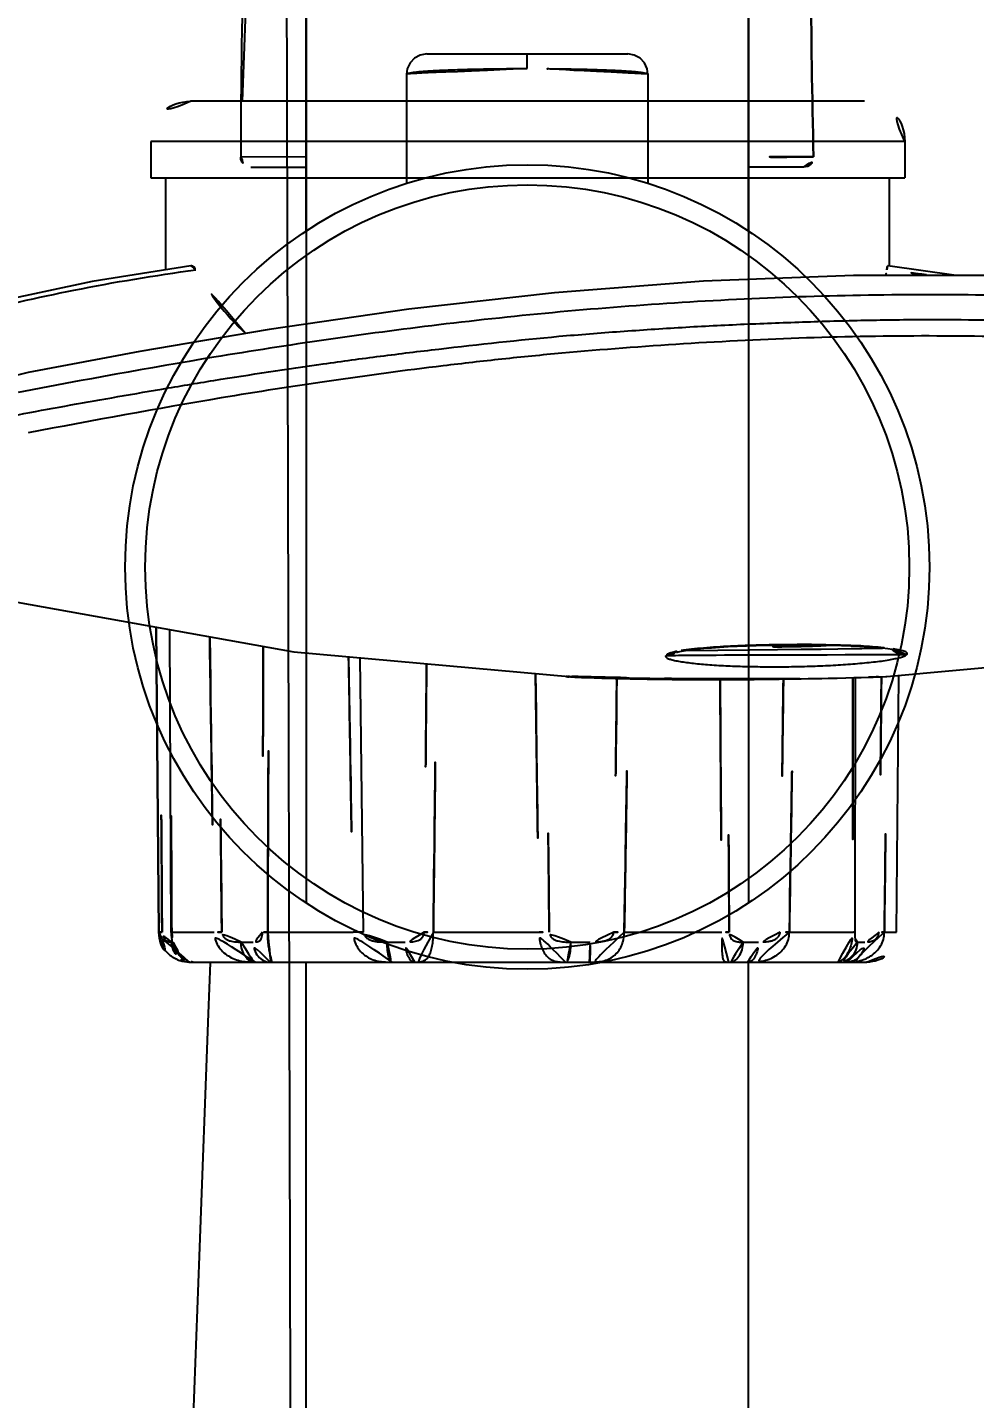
# Model space of a CAD drawing. Extents: x 16296684858 to 16296688009, y -37409618718 to -37409616409.
# Drawn here: x 16296686677.8 to 16296686724.9, y -37409617798.8 to -37409617730.6 of the extents above; entities that cross this region are included whole.
import ezdxf

# ---------------------------------------------------------------- set-up
doc = ezdxf.new("R2010")
doc.units = 0
doc.header["$LTSCALE"] = 10
doc.header["$MEASUREMENT"] = 0
doc.header["$PDMODE"] = 3
doc.header["$PDSIZE"] = -10
doc.layers.get('0').update_dxf_attribs({"linetype": 'CONTINUOUS'})
doc.layers.get('DEFPOINTS').update_dxf_attribs({"linetype": 'CONTINUOUS'})
doc.styles.add('Daelim Dimension', font='')
doc.styles.get('Daelim Dimension').set_extended_font_data('나눔고딕')
doc.dimstyles.new('DEFAULT', dxfattribs={"dimscale": 2, "dimtxt": 2, "dimasz": 2, "dimexe": 0, "dimexo": 2, "dimgap": 1, "dimtad": 1, "dimdec": 1, "dimzin": 9, "dimdsep": 46, "dimtxsty": 'Daelim Dimension', "dimcen": 0.5, "dimclrd": 252, "dimclre": 252, "dimclrt": 3, "dimadec": 1, "dimazin": 0, "dimtfac": 1, "dimtdec": 1, "dimtix": 1, "dimtmove": 0, "dimatfit": 3, "dimfxl": 1, "dimtolj": 1, "dimtzin": 1, "dimlwd": 9, "dimlwe": 9, "dimarcsym": 0})

# ---------------------------------------------------------------- blocks, each defined once
blk = doc.blocks.new('*D16')
at = {"color": 5, "lineweight": 9, "ltscale": 0.5, "transparency": 16777216}
for p, q in [((16296686685.13718, -37409617494.464821), (16296686466.86311, -37409617494.464821)), ((16296686468.86311, -37409617502.464821), (16296686468.86311, -37409618194.145073)), ((16296686660.62834, -37409618202.145073), (16296686466.86311, -37409618202.145073))]:
    blk.add_line(p, q, dxfattribs=at)
at = {"color": 5, "ltscale": 0.5, "transparency": 16777216}
for points in [[(16296686467.529779, -37409617502.464821), (16296686470.19644, -37409617502.464821), (16296686468.86311, -37409617494.464821)], [(16296686467.529779, -37409618194.145073), (16296686470.19644, -37409618194.145073), (16296686468.86311, -37409618202.145073)]]:
    blk.add_solid(points, dxfattribs=at)
at = {"layer": 'DEFPOINTS', "color": 0, "ltscale": 0.5, "transparency": 16777216}
for p in [(16296686689.13718, -37409617494.464821), (16296686468.86311, -37409618202.145073), (16296686664.62834, -37409618202.145073)]:
    blk.add_point(p, dxfattribs=at)
at = {"color": 7, "ltscale": 0.5, "transparency": 16777216, "insert": (16296686455.97611, -37409617848.304947), "char_height": 20, "attachment_point": 5, "rotation": 90, "style": 'Daelim Dimension'}
blk.add_mtext('\\A1;908', dxfattribs=at)
blk = doc.blocks.new('*D18')
at = {"color": 5, "lineweight": 9, "ltscale": 0.5, "transparency": 16777216}
for p, q in [((16296686647.237181, -37409618005.826988), (16296686647.237181, -37409617114.689346)), ((16296687202.637119, -37409617350.312553), (16296687202.637119, -37409617114.689346)), ((16296686655.237181, -37409617116.689346), (16296687194.637119, -37409617116.689346))]:
    blk.add_line(p, q, dxfattribs=at)
at = {"color": 5, "ltscale": 0.5, "transparency": 16777216}
for points in [[(16296686655.237181, -37409617115.356018), (16296686655.237181, -37409617118.02269), (16296686647.237181, -37409617116.689346)], [(16296687194.637119, -37409617115.356018), (16296687194.637119, -37409617118.02269), (16296687202.637119, -37409617116.689346)]]:
    blk.add_solid(points, dxfattribs=at)
at = {"layer": 'DEFPOINTS', "color": 0, "ltscale": 0.5, "transparency": 16777216}
for p in [(16296687202.637119, -37409617116.689346), (16296687202.637119, -37409617354.312553), (16296686647.237181, -37409618009.826988)]:
    blk.add_point(p, dxfattribs=at)
at = {"color": 7, "ltscale": 0.5, "transparency": 16777216, "insert": (16296686924.937149, -37409617103.916817), "char_height": 20, "attachment_point": 5, "style": 'Daelim Dimension'}
blk.add_mtext('\\A1;555', dxfattribs=at)

msp = doc.modelspace()

# ---------------------------------------------------------------- linework, layer by layer
at = {"color": 7, "linetype": 'Continuous', "lineweight": 30}
for p, q in [((16296686691.637171, -37409617740.753342), (16296686691.637171, -37409617542.101181)), ((16296686713.637171, -37409617740.740608), (16296686713.637171, -37409617542.101181))]:
    msp.add_line(p, q, dxfattribs=at)
at = {"color": 7, "linetype": 'Continuous'}
for p, q in [((16296686697.63772, -37409617731.916496), (16296686707.636629, -37409617731.916496)), ((16296686702.637171, -37409617732.641701), (16296686702.637171, -37409617731.916496)), ((16296686696.637171, -37409617732.916389), (16296686696.637171, -37409617738.340683)), ((16296686708.637171, -37409617732.916603), (16296686708.637171, -37409617738.342659)), ((16296686719.409389, -37409617734.267967), (16296686685.90962, -37409617734.267967)), ((16296686691.637171, -37409617734.267967), (16296686691.637171, -37409617774.103104)), ((16296686713.637171, -37409617734.267967), (16296686713.637171, -37409617774.090347)), ((16296686683.909401, -37409617736.267967), (16296686683.909401, -37409617738.067978)), ((16296686721.409401, -37409617736.267967), (16296686683.909401, -37409617736.267967)), ((16296686721.409401, -37409617736.267967), (16296686721.409401, -37409617738.067978)), ((16296686691.58474, -37409617737.031082), (16296686688.386221, -37409617737.04493)), ((16296686688.886221, -37409617737.544647), (16296686691.637171, -37409617737.544647)), ((16296686716.374849, -37409617737.544647), (16296686713.637171, -37409617737.544647)), ((16296686683.90942, -37409617738.067978), (16296686721.409389, -37409617738.067978)), ((16296686684.637171, -37409617738.067978), (16296686684.637171, -37409617742.651443)), ((16296686720.637171, -37409617738.067978), (16296686720.637171, -37409617742.447578)), ((16296686723.958929, -37409617742.92453), (16296686720.573629, -37409617742.447578)), ((16296686684.312241, -37409617775.581047), (16296686684.17981, -37409617760.405991)), ((16296686684.18309, -37409617760.406563), (16296686684.320641, -37409617775.581078)), ((16296686684.845751, -37409617760.525063), (16296686684.917191, -37409617775.576927)), ((16296686691.030769, -37409617761.631104), (16296686704.884001, -37409617762.887863)), ((16296686694.4944, -37409617775.572342), (16296686694.318041, -37409617761.929337)), ((16296686704.599911, -37409617762.864418), (16296686704.6423, -37409617762.864197)), ((16296686704.599911, -37409617762.864311), (16296686704.66456, -37409617762.865479)), ((16296686704.723021, -37409617762.865623), (16296686704.81855, -37409617762.866676)), ((16296686704.7936, -37409617762.883408), (16296686705.00227, -37409617762.893257)), ((16296686704.81855, -37409617762.866676), (16296686704.952971, -37409617762.86895)), ((16296686704.952971, -37409617762.86895), (16296686705.221291, -37409617762.874481)), ((16296686705.00227, -37409617762.893257), (16296686705.103701, -37409617762.897652)), ((16296686705.103701, -37409617762.897652), (16296686705.34083, -37409617762.907227)), ((16296686705.221291, -37409617762.874481), (16296686705.561859, -37409617762.882294)), ((16296686705.34083, -37409617762.907227), (16296686705.627199, -37409617762.917831)), ((16296686705.627199, -37409617762.917831), (16296686705.96348, -37409617762.929253)), ((16296686706.94343, -37409617762.914993), (16296686707.69735, -37409617762.931503)), ((16296686707.69735, -37409617762.931503), (16296686708.30427, -37409617762.943672)), ((16296686708.30427, -37409617762.943672), (16296686708.723749, -37409617762.951424)), ((16296686708.723749, -37409617762.951424), (16296686709.15246, -37409617762.958717)), ((16296686709.15246, -37409617762.958717), (16296686709.58824, -37409617762.965492)), ((16296686709.58824, -37409617762.965492), (16296686710.028879, -37409617762.971657)), ((16296686710.028879, -37409617762.971657), (16296686710.472231, -37409617762.977127)), ((16296686710.472231, -37409617762.977127), (16296686710.916401, -37409617762.98185)), ((16296686710.916401, -37409617762.98185), (16296686711.359501, -37409617762.985809)), ((16296686711.359501, -37409617762.985809), (16296686711.800039, -37409617762.98896)), ((16296686711.800039, -37409617762.98896), (16296686712.237101, -37409617762.991318)), ((16296686712.237101, -37409617762.991318), (16296686712.669889, -37409617762.992867)), ((16296686712.669889, -37409617762.992867), (16296686713.09763, -37409617762.993622)), ((16296686713.09763, -37409617762.993622), (16296686713.519581, -37409617762.993599)), ((16296686713.519581, -37409617762.993599), (16296686713.93503, -37409617762.992821)), ((16296686713.93503, -37409617762.992821), (16296686714.343229, -37409617762.991348)), ((16296686714.343229, -37409617762.991348), (16296686714.7435, -37409617762.989151)), ((16296686714.7435, -37409617762.989151), (16296686715.135151, -37409617762.986313)), ((16296686715.135151, -37409617762.986313), (16296686715.51758, -37409617762.98288)), ((16296686715.51758, -37409617762.98288), (16296686715.89036, -37409617762.978867)), ((16296686715.89036, -37409617762.978867), (16296686716.253111, -37409617762.97435)), ((16296686716.253111, -37409617762.97435), (16296686716.605539, -37409617762.969353)), ((16296686716.605539, -37409617762.969353), (16296686716.94742, -37409617762.963943)), ((16296686716.94742, -37409617762.963943), (16296686717.27845, -37409617762.958153)), ((16296686717.27845, -37409617762.958153), (16296686717.598129, -37409617762.952011)), ((16296686717.598129, -37409617762.952011), (16296686718.05534, -37409617762.942368)), ((16296686718.05534, -37409617762.942368), (16296686718.484529, -37409617762.932266)), ((16296686718.484529, -37409617762.932266), (16296686718.883289, -37409617762.92202)), ((16296686718.883289, -37409617762.92202), (16296686719.248711, -37409617762.911781)), ((16296686718.942539, -37409617775.573059), (16296686718.95681, -37409617762.919998)), ((16296686719.248711, -37409617762.911781), (16296686719.677139, -37409617762.898682)), ((16296686719.677139, -37409617762.898682), (16296686720.02837, -37409617762.886909)), ((16296686720.02837, -37409617762.886909), (16296686720.293961, -37409617762.877098)), ((16296686720.293961, -37409617762.877098), (16296686720.46911, -37409617762.869904)), ((16296686720.46911, -37409617762.869904), (16296686720.525801, -37409617762.867188)), ((16296686721.006571, -37409617775.581047), (16296686721.118, -37409617762.812263)), ((16296686684.312241, -37409617775.581047), (16296686684.320959, -37409617775.581047)), ((16296686684.9172, -37409617775.576897), (16296686684.917681, -37409617775.612213)), ((16296686684.952101, -37409617775.581047), (16296686687.06068, -37409617775.581047)), ((16296686689.725969, -37409617775.581047), (16296686693.980061, -37409617775.581047)), ((16296686694.49439, -37409617775.572342), (16296686693.97991, -37409617775.581078)), ((16296686697.965349, -37409617775.581047), (16296686703.22506, -37409617775.581047)), ((16296686707.46249, -37409617775.581047), (16296686712.31851, -37409617775.581047)), ((16296686715.672649, -37409617775.581047), (16296686718.823799, -37409617775.581047)), ((16296686718.942249, -37409617775.657356), (16296686718.942789, -37409617775.573059)), ((16296686720.395929, -37409617775.581047), (16296686721.006571, -37409617775.581047)), ((16296686684.95377, -37409617776.067978), (16296686684.983311, -37409617776.067978)), ((16296686688.400749, -37409617776.067978), (16296686689.000549, -37409617776.067978)), ((16296686695.66832, -37409617776.067978), (16296686696.56518, -37409617776.067978)), ((16296686704.80916, -37409617776.067978), (16296686705.76276, -37409617776.067978)), ((16296686713.37396, -37409617776.067978), (16296686714.12879, -37409617776.067978)), ((16296686718.93853, -37409617775.868462), (16296686718.93853, -37409617775.867577)), ((16296686719.06782, -37409617776.067978), (16296686719.42161, -37409617776.067978)), ((16296686685.81218, -37409617777.067978), (16296686719.50662, -37409617777.067978)), ((16296686691.637171, -37409618074.221809), (16296686691.637171, -37409617777.067978)), ((16296686713.637171, -37409618074.221809), (16296686713.637171, -37409617777.067978))]:
    msp.add_line(p, q, dxfattribs=at)
for points in [[(16296686691.637171, -37409617845.240219), (16296686691.52515, -37409617848.483948), (16296686691.030331, -37409617862.640129), (16296686690.53858, -37409617676.560089), (16296686690.05122, -37409617690.227188), (16296686689.568821, -37409617703.641998), (16296686689.09153, -37409617716.813232), (16296686688.619209, -37409617729.755234), (16296686688.453421, -37409617734.267967)], [(16296686697.63678, -37409617731.916496), (16296686697.31502, -37409617731.969818), (16296686697.02746, -37409617732.123878), (16296686696.80472, -37409617732.362427), (16296686696.670641, -37409617732.660042), (16296686696.63719, -37409617732.916496)], [(16296686708.63715, -37409617732.916496), (16296686708.603701, -37409617732.660042), (16296686708.469629, -37409617732.362427), (16296686708.246889, -37409617732.123878), (16296686707.95933, -37409617731.969818), (16296686707.637569, -37409617731.916496)], [(16296686685.904751, -37409617742.448776), (16296686680.992491, -37409617743.2341), (16296686676.401819, -37409617744.20816), (16296686672.447149, -37409617745.261627), (16296686669.11121, -37409617746.329987), (16296686666.36706, -37409617747.358429), (16296686664.18129, -37409617748.30838), (16296686662.509951, -37409617749.164459), (16296686661.294849, -37409617749.942841), (16296686660.465019, -37409617750.71566), (16296686660.01251, -37409617751.677628), (16296686659.99221, -37409617751.940086)], [(16296686760.990561, -37409617747.766273), (16296686757.044769, -37409617746.717842), (16296686752.129379, -37409617745.621529), (16296686746.47299, -37409617744.619301), (16296686740.1873, -37409617743.798157), (16296686733.396271, -37409617743.22142), (16296686726.237909, -37409617742.925163), (16296686718.85944, -37409617742.923126), (16296686711.399771, -37409617743.213898), (16296686703.984579, -37409617743.784019), (16296686696.73794, -37409617744.602654), (16296686689.805901, -37409617745.610497), (16296686683.374849, -37409617746.714058), (16296686677.821211, -37409617747.757973)], [(16296686677.8216, -37409617747.757919), (16296686675.501909, -37409617748.324059), (16296686673.62174, -37409617749.042221), (16296686672.298, -37409617749.866371)], [(16296686663.271601, -37409617755.514267), (16296686676.623329, -37409617759.05471), (16296686691.030769, -37409617761.631104)], [(16296686720.515829, -37409617762.867661), (16296686733.952749, -37409617761.631607), (16296686748.360571, -37409617759.055611), (16296686760.477871, -37409617755.889374)], [(16296686710.29908, -37409617761.606659), (16296686710.51177, -37409617761.569733), (16296686710.77478, -37409617761.532608), (16296686711.080681, -37409617761.496834), (16296686711.4233, -37409617761.46328), (16296686711.797319, -37409617761.432404), (16296686712.19775, -37409617761.404457), (16296686712.62225, -37409617761.379471), (16296686713.06941, -37409617761.357491), (16296686713.537861, -37409617761.338448), (16296686714.02692, -37409617761.322479), (16296686714.536119, -37409617761.309639), (16296686715.06419, -37409617761.300133), (16296686715.60594, -37409617761.294212), (16296686716.15414, -37409617761.292137), (16296686716.70141, -37409617761.294006), (16296686717.2402, -37409617761.299881), (16296686717.763189, -37409617761.309799), (16296686718.26346, -37409617761.323563), (16296686718.73616, -37409617761.341087), (16296686719.178261, -37409617761.362289), (16296686719.58651, -37409617761.387032), (16296686719.95645, -37409617761.415108), (16296686720.283319, -37409617761.44619), (16296686720.560749, -37409617761.479523), (16296686720.779591, -37409617761.513321), (16296686720.92713, -37409617761.543427), (16296686720.942881, -37409617761.547333)], [(16296686710.06476, -37409617761.6633), (16296686710.145479, -37409617761.640266), (16296686710.29908, -37409617761.606659)], [(16296686704.66456, -37409617762.865479), (16296686704.67017, -37409617762.865547), (16296686704.69075, -37409617762.865463), (16296686704.723021, -37409617762.865623)], [(16296686705.561859, -37409617762.882294), (16296686705.967369, -37409617762.891983), (16296686706.94343, -37409617762.914993)], [(16296686705.96348, -37409617762.929253), (16296686706.149309, -37409617762.935127), (16296686706.346399, -37409617762.941078), (16296686706.554609, -37409617762.947067), (16296686706.773809, -37409617762.953041), (16296686707.00378, -37409617762.959007), (16296686707.24428, -37409617762.964844), (16296686707.49519, -37409617762.970596), (16296686707.75646, -37409617762.976181), (16296686708.02795, -37409617762.981552), (16296686708.30933, -37409617762.98671), (16296686708.60009, -37409617762.991562), (16296686708.89987, -37409617762.996094), (16296686709.20829, -37409617763.000298), (16296686709.52492, -37409617763.004066), (16296686709.849279, -37409617763.007401), (16296686710.181009, -37409617763.010307), (16296686710.52013, -37409617763.01268), (16296686710.86673, -37409617763.014542), (16296686711.22089, -37409617763.015839), (16296686711.582649, -37409617763.016548), (16296686711.95203, -37409617763.016647), (16296686712.329069, -37409617763.016098), (16296686712.713791, -37409617763.014877), (16296686713.10615, -37409617763.012939), (16296686713.506121, -37409617763.010246), (16296686713.91363, -37409617763.006813), (16296686714.328171, -37409617763.002579), (16296686714.747761, -37409617762.997528), (16296686715.16991, -37409617762.991699), (16296686715.59218, -37409617762.985161), (16296686716.09099, -37409617762.976433)], [(16296686684.917681, -37409617775.612213), (16296686684.924101, -37409617775.732277), (16296686684.937269, -37409617775.847153), (16296686684.95619, -37409617775.955261), (16296686684.97974, -37409617776.055771), (16296686685.006809, -37409617776.148163), (16296686685.036381, -37409617776.232361), (16296686685.067539, -37409617776.308617), (16296686685.099501, -37409617776.37722), (16296686685.131689, -37409617776.438797), (16296686685.16407, -37409617776.494682), (16296686685.196581, -37409617776.545723), (16296686685.229151, -37409617776.592506), (16296686685.26169, -37409617776.635521), (16296686685.29393, -37409617776.674911), (16296686685.32556, -37409617776.710747), (16296686685.356621, -37409617776.743469), (16296686685.386049, -37409617776.772453), (16296686685.41394, -37409617776.798203), (16296686685.438841, -37409617776.819931), (16296686685.45726, -37409617776.835258), (16296686685.46225, -37409617776.839317)], [(16296686718.93853, -37409617775.868469), (16296686718.938789, -37409617775.841003), (16296686718.942249, -37409617775.657356)], [(16296686686.864941, -37409617777.096764), (16296686686.77071, -37409617779.615913), (16296686686.3165, -37409617791.689392), (16296686685.86552, -37409617803.610291), (16296686685.41811, -37409617815.371979), (16296686684.97456, -37409617826.967751), (16296686684.53503, -37409617838.395363), (16296686684.099369, -37409617849.660057), (16296686683.66749, -37409617860.766747), (16296686683.23925, -37409617871.720253), (16296686682.81432, -37409617882.531464), (16296686682.39229, -37409617893.212852), (16296686681.97332, -37409617903.762497), (16296686681.557791, -37409617914.173782), (16296686681.14566, -37409617924.449097), (16296686680.73694, -37409617934.590607)]]:
    msp.add_lwpolyline(points, dxfattribs=at)
for radius in [19.999998, 18.999998]:
    msp.add_circle((16296686702.637171, -37409617757.421837), radius, dxfattribs=at)
for centre, radius, start, end in [((16296686997.126711, -37409617736.716957), 308.740655, 171.76641774, 180.06061111), ((16296686685.909401, -37409617736.267967), 2, 90, 180), ((16296686719.409401, -37409617736.267967), 2, 0, 90), ((16296686688.886221, -37409617737.044647), 0.500001, 180.03614537, 269.99970801), ((16296686716.374849, -37409617737.044647), 0.5, 270, 1.34764544), ((16296686711.297291, -37409617741.176353), 9.330712, 349.17647134, 350.91627743), ((16296686704.243389, -37409617878.976372), 137.294036, 82.36513713, 83.19506329), ((16296686685.81218, -37409617775.567978), 1.5, 180.50007868, 270), ((16296686698.80134, -37409617719.966217), 55.621146, 268.66866446, 269.13882561), ((16296686701.938471, -37409617686.676872), 88.913508, 270.82912849, 271.15410165), ((16296686710.75104, -37409617560.823967), 214.782295, 268.98200585, 269.1227796), ((16296686712.8547, -37409617911.38929), 135.83745, 88.81120574, 89.00444657), ((16296686719.50662, -37409617775.567978), 1.5, 270, 359.49992132), ((16296686686.091379, -37409617776.072693), 0.99362, 225.86251711, 226.25221154), ((16296686685.91991, -37409617776.12706), 0.941052, 236.6350067, 263.49754287), ((16296686686.094749, -37409617776.069092), 0.998549, 226.25534233, 230.59372576), ((16296686686.095209, -37409617776.069031), 0.998881, 230.57529629, 259.87404457), ((16296686685.9181, -37409617776.139099), 0.928876, 263.5244709, 269.98718315), ((16296686685.91503, -37409617774.815498), 2.252485, 267.5326548, 270.07285938), ((16296686686.09585, -37409617776.065567), 1.002398, 259.87284725, 269.97610288), ((16296686686.12174, -37409617776.219048), 0.850558, 256.79809824, 257.95818877)]:
    msp.add_arc(centre, radius, start, end, dxfattribs=at)
at = {"color": 7, "linetype": 'Continuous', "lineweight": 30}
msp.add_open_spline([(16296686724.68951, -37409617646.947701), (16296686723.647051, -37409617650.854912), (16296686722.264139, -37409617656.761612), (16296686720.77297, -37409617664.712349), (16296686719.83103, -37409617670.730362), (16296686719.066031, -37409617676.828529), (16296686718.48793, -37409617683.006447), (16296686718.01507, -37409617689.220718), (16296686717.604589, -37409617695.400253), (16296686717.278311, -37409617701.464043), (16296686716.963329, -37409617709.081734), (16296686716.748949, -37409617717.895447), (16296686716.7106, -37409617727.766983), (16296686716.80271, -37409617734.01255), (16296686716.87471, -37409617737.032883)], degree=3, knots=[0, 0, 0, 0, 0.133743221, 0.200473452, 0.267512708, 0.335166862, 0.403703298, 0.472704845, 0.541281423, 0.608524819, 0.673535957, 0.793431092, 0.900080622, 1, 1, 1, 1], dxfattribs=at)
at = {"color": 7, "linetype": 'Continuous'}
for points, knots in [([(16296686702.637171, -37409617732.641701), (16296686702.24173, -37409617732.641693), (16296686701.467199, -37409617732.64518), (16296686700.34532, -37409617732.660637), (16296686699.31671, -37409617732.685226), (16296686698.536659, -37409617732.714317), (16296686697.988621, -37409617732.74221), (16296686697.643391, -37409617732.763519), (16296686697.346399, -37409617732.786057), (16296686697.100201, -37409617732.80954), (16296686696.90634, -37409617732.83371), (16296686696.76685, -37409617732.857849), (16296686696.683849, -37409617732.880051), (16296686696.64595, -37409617732.899261), (16296686696.63719, -37409617732.911377), (16296686696.63719, -37409617732.916389)], [0, 0, 0, 0, 0.196926429, 0.385713123, 0.558728829, 0.709306215, 0.774423002, 0.831997838, 0.881558268, 0.922721415, 0.955185396, 0.978740813, 0.99337777, 0.997508448, 1, 1, 1, 1]), ([(16296686708.637159, -37409617732.916603), (16296686708.63715, -37409617732.911591), (16296686708.62838, -37409617732.899437), (16296686708.590481, -37409617732.880219), (16296686708.50746, -37409617732.857933), (16296686708.36796, -37409617732.833733), (16296686708.174089, -37409617732.809486), (16296686707.927891, -37409617732.78598), (16296686707.63093, -37409617732.763451), (16296686707.28569, -37409617732.742203), (16296686706.737631, -37409617732.714348), (16296686705.957541, -37409617732.685272), (16296686704.92889, -37409617732.660637), (16296686703.807051, -37409617732.645111), (16296686703.03257, -37409617732.641693), (16296686702.637171, -37409617732.641701)], [0, 0, 0, 0, 0.002493199, 0.006627473, 0.021270335, 0.044829482, 0.077297199, 0.118458274, 0.168016992, 0.225587222, 0.290706151, 0.44129312, 0.614315898, 0.803096605, 1, 1, 1, 1]), ([(16296686716.87471, -37409617737.032883), (16296686716.806339, -37409617737.031677), (16296686716.53393, -37409617737.037033), (16296686715.92403, -37409617737.036102), (16296686714.916901, -37409617737.041603), (16296686714.113819, -37409617737.034027), (16296686713.64827, -37409617737.029556)], [0, 0, 0, 0, 0.063584202, 0.253276139, 0.567112205, 1, 1, 1, 1]), ([(16296686661.78405, -37409617751.701363), (16296686661.705669, -37409617751.646553), (16296686661.56675, -37409617751.536324), (16296686661.40477, -37409617751.34668), (16296686661.31185, -37409617751.143799), (16296686661.29563, -37409617750.928612), (16296686661.35606, -37409617750.708397), (16296686661.486191, -37409617750.483963), (16296686661.68331, -37409617750.251534), (16296686662.064739, -37409617749.90107), (16296686662.72267, -37409617749.444443), (16296686663.71833, -37409617748.880287), (16296686664.969681, -37409617748.26944), (16296686666.468121, -37409617747.61808), (16296686668.20574, -37409617746.938179), (16296686670.956699, -37409617745.966293), (16296686674.924021, -37409617744.785751), (16296686680.28026, -37409617743.559357), (16296686684.125, -37409617742.92128), (16296686686.15926, -37409617742.649567)], [0, 0, 0, 0, 0.010404356, 0.019200323, 0.026899364, 0.034267485, 0.04218246, 0.051365011, 0.062284402, 0.075217057, 0.107616979, 0.149102219, 0.199653695, 0.259015854, 0.326805327, 0.402592104, 0.576360426, 0.776736962, 1, 1, 1, 1]), ([(16296686685.904751, -37409617742.448776), (16296686685.95035, -37409617742.442574), (16296686686.03022, -37409617742.476723), (16296686686.10553, -37409617742.560287), (16296686686.14189, -37409617742.617378), (16296686686.159269, -37409617742.649567)], [0, 0, 0, 0, 0.406867437, 0.676651059, 1, 1, 1, 1]), ([(16296686720.510981, -37409617742.649498), (16296686720.515631, -37409617742.620193), (16296686720.52422, -37409617742.569733), (16296686720.540951, -37409617742.504341), (16296686720.55242, -37409617742.467422), (16296686720.567419, -37409617742.446808), (16296686720.57362, -37409617742.447563)], [0, 0, 0, 0, 0.413111388, 0.720033721, 0.912847631, 1, 1, 1, 1]), ([(16296686688.62048, -37409617745.816803), (16296686688.121481, -37409617745.345619), (16296686687.211981, -37409617744.351631), (16296686686.472521, -37409617743.224747), (16296686686.159269, -37409617742.649567)], [0, 0, 0, 0, 0.511692164, 1, 1, 1, 1]), ([(16296686761.594379, -37409617748.727402), (16296686759.2743, -37409617748.073547), (16296686753.92408, -37409617746.767281), (16296686744.92572, -37409617745.196373), (16296686734.276051, -37409617744.12484), (16296686722.54882, -37409617743.758942), (16296686710.397141, -37409617744.149323), (16296686698.500441, -37409617745.247177), (16296686687.500601, -37409617746.853729), (16296686680.55307, -37409617748.127907), (16296686677.31531, -37409617748.739937)], [0, 0, 0, 0, 0.085054676, 0.194179062, 0.322055114, 0.462398154, 0.607883349, 0.750783796, 0.883730102, 1, 1, 1, 1]), ([(16296686677.31531, -37409617749.848091), (16296686678.864269, -37409617749.555847), (16296686681.24481, -37409617749.127663), (16296686684.490549, -37409617748.568428), (16296686687.994841, -37409617747.982002), (16296686691.619869, -37409617747.435791), (16296686695.35253, -37409617746.930992), (16296686699.25659, -37409617746.459343), (16296686703.22986, -37409617746.018517), (16296686707.26643, -37409617745.703209), (16296686709.823481, -37409617745.53334), (16296686711.879881, -37409617745.417053), (16296686713.94331, -37409617745.323029), (16296686716.52257, -37409617745.226646), (16296686719.61149, -37409617745.139877), (16296686723.68837, -37409617745.095757), (16296686727.722139, -37409617745.179008), (16296686731.696211, -37409617745.333977), (16296686735.515961, -37409617745.537598), (16296686739.233419, -37409617745.859589), (16296686742.835449, -37409617746.256264), (16296686745.400511, -37409617746.574944), (16296686747.86022, -37409617746.92585), (16296686750.910999, -37409617747.425453), (16296686753.79331, -37409617747.976318), (16296686756.49774, -37409617748.562149), (16296686758.326509, -37409617748.986), (16296686759.760281, -37409617749.341461), (16296686760.83378, -37409617749.622864), (16296686761.344509, -37409617749.766144), (16296686761.594379, -37409617749.834373)], [0, 0, 0, 0, 0.055639206, 0.085371883, 0.116254818, 0.181050681, 0.214759845, 0.249203499, 0.319856961, 0.355840772, 0.392109003, 0.410312205, 0.428541077, 0.465017833, 0.50141592, 0.537612251, 0.608920097, 0.643795111, 0.677993595, 0.743930768, 0.775464013, 0.805903808, 0.835163075, 0.863158535, 0.915017236, 0.938718953, 0.960829423, 0.981276873, 0.990857436, 1, 1, 1, 1]), ([(16296686761.01601, -37409617750.739502), (16296686759.963791, -37409617750.440987), (16296686757.67062, -37409617749.832657), (16296686753.94936, -37409617748.959633), (16296686749.69906, -37409617748.131317), (16296686744.972811, -37409617747.379547), (16296686739.82748, -37409617746.753632), (16296686734.330799, -37409617746.295563), (16296686728.559469, -37409617746.00502), (16296686722.594469, -37409617745.902237), (16296686716.520781, -37409617746.001846), (16296686710.426399, -37409617746.302032), (16296686705.376579, -37409617746.686523), (16296686701.39253, -37409617747.078033), (16296686697.53141, -37409617747.519737), (16296686692.87039, -37409617748.14418), (16296686685.983959, -37409617749.222473), (16296686681.005871, -37409617750.14502), (16296686677.8137, -37409617750.752281)], [0, 0, 0, 0, 0.039084647, 0.08476703, 0.136565699, 0.193789423, 0.255749255, 0.321744303, 0.390852594, 0.462213873, 0.534895615, 0.607882877, 0.680230278, 0.715849458, 0.750933365, 0.819102868, 0.883882104, 1, 1, 1, 1]), ([(16296686686.842951, -37409617760.882156), (16296686686.879471, -37409617763.331978), (16296686686.949739, -37409617768.231659), (16296686687.02294, -37409617773.131264), (16296686687.0604, -37409617775.581078)], [0, 0, 0, 0, 0.500001004, 1, 1, 1, 1]), ([(16296686710.28417, -37409617761.579559), (16296686710.455681, -37409617761.551903), (16296686710.826839, -37409617761.505859), (16296686711.64469, -37409617761.427071), (16296686712.77784, -37409617761.350098), (16296686713.96249, -37409617761.309471), (16296686714.949699, -37409617761.291893), (16296686716.405439, -37409617761.269798), (16296686717.82906, -37409617761.291069), (16296686719.19857, -37409617761.343826), (16296686719.79307, -37409617761.385033), (16296686720.33, -37409617761.431419), (16296686720.670031, -37409617761.46669), (16296686720.82873, -37409617761.48893)], [0, 0, 0, 0, 0.049341371, 0.106161979, 0.233341574, 0.371805355, 0.442750163, 0.513750659, 0.785274219, 0.846937905, 0.902953923, 0.95448713, 1, 1, 1, 1]), ([(16296686717.639111, -37409617761.307808), (16296686717.274509, -37409617761.333321), (16296686716.538691, -37409617761.362358), (16296686715.086361, -37409617761.389511), (16296686713.998341, -37409617761.385033), (16296686713.282459, -37409617761.35273)], [0, 0, 0, 0, 0.251589803, 0.506716856, 1, 1, 1, 1]), ([(16296686693.75313, -37409617761.878036), (16296686693.7911, -37409617764.161873), (16296686693.86286, -37409617768.729622), (16296686693.940189, -37409617773.297256), (16296686693.97991, -37409617775.581078)], [0, 0, 0, 0, 0.499999927, 1, 1, 1, 1]), ([(16296686721.497709, -37409617761.790581), (16296686721.463421, -37409617761.817871), (16296686721.36272, -37409617761.865784), (16296686721.1752, -37409617761.925369), (16296686720.922409, -37409617761.983559), (16296686720.478451, -37409617762.065697), (16296686719.81344, -37409617762.152069), (16296686718.92841, -37409617762.230278), (16296686717.957939, -37409617762.302467), (16296686716.943239, -37409617762.346626), (16296686715.90547, -37409617762.375107), (16296686714.86912, -37409617762.383453), (16296686713.85124, -37409617762.374207), (16296686712.872181, -37409617762.349167), (16296686712.091921, -37409617762.309387), (16296686711.507851, -37409617762.266342), (16296686711.107019, -37409617762.230171), (16296686710.73562, -37409617762.189438), (16296686710.398689, -37409617762.144577), (16296686710.1043, -37409617762.09626), (16296686709.86273, -37409617762.044144), (16296686709.699989, -37409617761.995659), (16296686709.60396, -37409617761.950951), (16296686709.548719, -37409617761.917183), (16296686709.498791, -37409617761.854218), (16296686709.5359, -37409617761.806152), (16296686709.5548, -37409617761.790512)], [0, 0, 0, 0, 0.010789916, 0.027010328, 0.048516256, 0.07452092, 0.138137048, 0.213424483, 0.293182655, 0.377607976, 0.463356207, 0.548669112, 0.632650672, 0.71386081, 0.78968428, 0.824897079, 0.857988273, 0.888725992, 0.916842015, 0.941629567, 0.962134687, 0.977604973, 0.983404512, 0.987955894, 0.993961937, 1, 1, 1, 1]), ([(16296686709.5548, -37409617761.790581), (16296686709.584419, -37409617761.766434), (16296686709.67037, -37409617761.725037), (16296686709.827681, -37409617761.673477), (16296686710.03842, -37409617761.622543), (16296686710.1966, -37409617761.593697), (16296686710.28417, -37409617761.579559)], [0, 0, 0, 0, 0.150108671, 0.368508144, 0.651644842, 1, 1, 1, 1]), ([(16296686709.5548, -37409617761.790512), (16296686709.658001, -37409617761.794403), (16296686709.866541, -37409617761.769432), (16296686710.056629, -37409617761.679916), (16296686710.14147, -37409617761.621811)], [0, 0, 0, 0, 0.501088906, 1, 1, 1, 1]), ([(16296686720.78079, -37409617761.523949), (16296686720.87657, -37409617761.612297), (16296686721.104, -37409617761.752953), (16296686721.36821, -37409617761.795464), (16296686721.497709, -37409617761.790581)], [0, 0, 0, 0, 0.501399593, 1, 1, 1, 1]), ([(16296686720.82873, -37409617761.48893), (16296686720.947451, -37409617761.505577), (16296686721.11165, -37409617761.532883), (16296686721.307871, -37409617761.583641), (16296686721.41276, -37409617761.619789), (16296686721.485609, -37409617761.656967), (16296686721.53404, -37409617761.698021), (16296686721.537279, -37409617761.754501), (16296686721.511801, -37409617761.778877), (16296686721.497709, -37409617761.790512)], [0, 0, 0, 0, 0.426740584, 0.590982243, 0.722011649, 0.819168224, 0.885028912, 0.934964155, 1, 1, 1, 1]), ([(16296686703.04664, -37409617762.721138), (16296686703.07625, -37409617764.864471), (16296686703.1315, -37409617769.151176), (16296686703.193279, -37409617773.437767), (16296686703.22508, -37409617775.581078)], [0, 0, 0, 0, 0.500000061, 1, 1, 1, 1]), ([(16296686704.599911, -37409617762.864449), (16296686704.59412, -37409617762.864578), (16296686704.5833, -37409617762.864647), (16296686704.575609, -37409617762.865799), (16296686704.56489, -37409617762.865799), (16296686704.57008, -37409617762.869492), (16296686704.57789, -37409617762.868813), (16296686704.601879, -37409617762.872993), (16296686704.622829, -37409617762.873497), (16296686704.63908, -37409617762.874588)], [0, 0, 0, 0, 0.16238162, 0.267174134, 0.313934384, 0.331404082, 0.406668657, 0.543040429, 1, 1, 1, 1]), ([(16296686704.63908, -37409617762.874588), (16296686704.64937, -37409617762.875298), (16296686704.700871, -37409617762.878563), (16296686704.752411, -37409617762.881317), (16296686704.79365, -37409617762.883438)], [0, 0, 0, 0, 0.199788348, 1, 1, 1, 1]), ([(16296686704.6423, -37409617762.864197), (16296686704.65609, -37409617762.864227), (16296686704.72724, -37409617762.864609), (16296686704.79837, -37409617762.865692), (16296686704.855709, -37409617762.866623)], [0, 0, 0, 0, 0.193972136, 1, 1, 1, 1]), ([(16296686704.855709, -37409617762.866623), (16296686705.125641, -37409617762.871078), (16296686705.7722, -37409617762.88723), (16296686707.307249, -37409617762.923553), (16296686708.572519, -37409617762.949493), (16296686709.46113, -37409617762.963593)], [0, 0, 0, 0, 0.175823805, 0.421202995, 1, 1, 1, 1]), ([(16296686709.46113, -37409617762.963593), (16296686710.381081, -37409617762.978172), (16296686712.20812, -37409617762.994682), (16296686715.590389, -37409617762.993057), (16296686718.052521, -37409617762.94957), (16296686719.606951, -37409617762.900932)], [0, 0, 0, 0, 0.272026722, 0.540189614, 1, 1, 1, 1]), ([(16296686712.224621, -37409617763.016251), (16296686712.24008, -37409617765.110397), (16296686712.26792, -37409617769.298691), (16296686712.3013, -37409617773.486961), (16296686712.31868, -37409617775.581078)], [0, 0, 0, 0, 0.500001703, 1, 1, 1, 1]), ([(16296686718.835621, -37409617762.923286), (16296686718.833599, -37409617765.032928), (16296686718.82777, -37409617769.252182), (16296686718.82506, -37409617773.471458), (16296686718.82408, -37409617775.581078)], [0, 0, 0, 0, 0.50000316, 1, 1, 1, 1]), ([(16296686719.606951, -37409617762.900932), (16296686719.711399, -37409617762.897652), (16296686720.014441, -37409617762.887337), (16296686720.31752, -37409617762.877747), (16296686720.51598, -37409617762.867699)], [0, 0, 0, 0, 0.344633774, 1, 1, 1, 1]), ([(16296686689.72574, -37409617775.581078), (16296686689.736641, -37409617773.21888), (16296686689.756519, -37409617768.494461), (16296686689.772141, -37409617763.77002), (16296686689.78171, -37409617761.407822)], [0, 0, 0, 0, 0.499998044, 1, 1, 1, 1]), ([(16296686697.96526, -37409617775.581078), (16296686697.992769, -37409617773.363274), (16296686698.0457, -37409617768.927643), (16296686698.092319, -37409617764.491928), (16296686698.11796, -37409617762.274094)], [0, 0, 0, 0, 0.4999994, 1, 1, 1, 1]), ([(16296686707.46258, -37409617775.581078), (16296686707.497919, -37409617773.47995), (16296686707.56703, -37409617769.277687), (16296686707.629959, -37409617765.07534), (16296686707.66316, -37409617762.97419)], [0, 0, 0, 0, 0.500000258, 1, 1, 1, 1]), ([(16296686715.67288, -37409617775.581078), (16296686715.70809, -37409617773.480957), (16296686715.777321, -37409617769.280731), (16296686715.842051, -37409617765.080399), (16296686715.875681, -37409617762.980278)], [0, 0, 0, 0, 0.499999392, 1, 1, 1, 1]), ([(16296686685.81805, -37409617777.065887), (16296686685.66457, -37409617777.059082), (16296686685.322849, -37409617776.999657), (16296686684.92157, -37409617776.783913), (16296686684.63858, -37409617776.50013), (16296686684.4639, -37409617776.228943), (16296686684.3496, -37409617775.916527), (16296686684.321859, -37409617775.693298), (16296686684.320959, -37409617775.581047)], [0, 0, 0, 0, 0.198358785, 0.442029018, 0.573868449, 0.71258956, 0.855073637, 1, 1, 1, 1]), ([(16296686684.47607, -37409617775.572342), (16296686684.454769, -37409617775.573021), (16296686684.417549, -37409617775.574272), (16296686684.37018, -37409617775.576553), (16296686684.340981, -37409617775.57811), (16296686684.32649, -37409617775.579887), (16296686684.321989, -37409617775.580452), (16296686684.320641, -37409617775.581078)], [0, 0, 0, 0, 0.4102307, 0.716955386, 0.914493661, 0.971300859, 1, 1, 1, 1]), ([(16296686684.95377, -37409617776.067978), (16296686684.91761, -37409617776.067978), (16296686684.83322, -37409617776.062737), (16296686684.686041, -37409617776.01178), (16296686684.523161, -37409617775.852417), (16296686684.476561, -37409617775.675346), (16296686684.475809, -37409617775.572342)], [0, 0, 0, 0, 0.141475018, 0.329178576, 0.596879139, 1, 1, 1, 1]), ([(16296686684.95178, -37409617775.581078), (16296686684.94676, -37409617775.580803), (16296686684.938351, -37409617775.580177), (16296686684.92684, -37409617775.579399), (16296686684.92148, -37409617775.578201), (16296686684.9172, -37409617775.577744), (16296686684.917191, -37409617775.576927)], [0, 0, 0, 0, 0.43090489, 0.741369848, 0.930202027, 1, 1, 1, 1]), ([(16296686684.952101, -37409617775.581047), (16296686684.9524, -37409617775.624527), (16296686684.959681, -37409617775.795883), (16296686684.99086, -37409617775.966278), (16296686685.027479, -37409617776.088921)], [0, 0, 0, 0, 0.253519455, 1, 1, 1, 1]), ([(16296686689.10298, -37409617777.067978), (16296686688.87837, -37409617777.067978), (16296686688.533131, -37409617777.048103), (16296686688.0858, -37409617776.924797), (16296686687.76318, -37409617776.768578), (16296686687.474079, -37409617776.55262), (16296686687.248211, -37409617776.269524), (16296686687.098049, -37409617775.940514), (16296686687.06007, -37409617775.700439), (16296686687.06068, -37409617775.581047)], [0, 0, 0, 0, 0.23911225, 0.36484258, 0.491653463, 0.618668617, 0.745747103, 0.872925077, 1, 1, 1, 1]), ([(16296686687.44718, -37409617775.572342), (16296686687.40922, -37409617775.573067), (16296686687.280291, -37409617775.575668), (16296686687.15136, -37409617775.578506), (16296686687.0604, -37409617775.581078)], [0, 0, 0, 0, 0.294386879, 1, 1, 1, 1]), ([(16296686688.400749, -37409617776.067978), (16296686688.313749, -37409617776.067978), (16296686688.13287, -37409617776.064598), (16296686687.902691, -37409617776.03009), (16296686687.718349, -37409617775.960274), (16296686687.58494, -37409617775.873703), (16296686687.47784, -37409617775.743652), (16296686687.447729, -37409617775.629883), (16296686687.447041, -37409617775.572342)], [0, 0, 0, 0, 0.219806235, 0.457103382, 0.583238224, 0.71537976, 0.854616837, 1, 1, 1, 1]), ([(16296686689.46306, -37409617775.572342), (16296686689.46287, -37409617775.628227), (16296686689.45623, -37409617775.728867), (16296686689.42654, -37409617775.859833), (16296686689.378981, -37409617775.954163), (16296686689.29789, -37409617776.031311), (16296686689.163811, -37409617776.067284), (16296686689.057489, -37409617776.067978), (16296686689.000549, -37409617776.067978)], [0, 0, 0, 0, 0.209506726, 0.376424099, 0.500261683, 0.599707736, 0.786655326, 1, 1, 1, 1]), ([(16296686689.72574, -37409617775.581078), (16296686689.671749, -37409617775.579941), (16296686689.58428, -37409617775.577698), (16296686689.49679, -37409617775.574623), (16296686689.46335, -37409617775.572342)], [0, 0, 0, 0, 0.617037883, 1, 1, 1, 1]), ([(16296686689.725969, -37409617775.581047), (16296686689.726271, -37409617775.699203), (16296686689.734381, -37409617775.926941), (16296686689.767059, -37409617776.247391), (16296686689.807341, -37409617776.487984), (16296686689.843031, -37409617776.653183), (16296686689.86767, -37409617776.754463), (16296686689.890209, -37409617776.839897), (16296686689.90917, -37409617776.909653), (16296686689.92338, -37409617776.964706), (16296686689.93092, -37409617777.00592), (16296686689.93195, -37409617777.037323), (16296686689.91679, -37409617777.060188), (16296686689.88718, -37409617777.067413), (16296686689.865761, -37409617777.067978), (16296686689.852739, -37409617777.067978)], [0, 0, 0, 0, 0.226649927, 0.436761881, 0.617541762, 0.694252916, 0.760985502, 0.817492531, 0.86368701, 0.899786128, 0.926299686, 0.94453586, 0.958295683, 0.97502215, 1, 1, 1, 1]), ([(16296686695.9205, -37409617777.067978), (16296686695.80187, -37409617777.067978), (16296686695.5669, -37409617777.0625), (16296686695.22143, -37409617777.021049), (16296686694.893419, -37409617776.926498), (16296686694.596291, -37409617776.767632), (16296686694.334669, -37409617776.55117), (16296686694.140079, -37409617776.264618), (16296686694.011259, -37409617775.937317), (16296686693.97806, -37409617775.700058), (16296686693.980061, -37409617775.581047)], [0, 0, 0, 0, 0.129074358, 0.255496968, 0.377613057, 0.49808491, 0.619776501, 0.743259254, 0.870513027, 1, 1, 1, 1]), ([(16296686695.66832, -37409617776.067978), (16296686695.55372, -37409617776.067978), (16296686695.380951, -37409617776.065903), (16296686695.150801, -37409617776.045029), (16296686694.978371, -37409617776.014481), (16296686694.810431, -37409617775.961777), (16296686694.655279, -37409617775.876633), (16296686694.531219, -37409617775.747772), (16296686694.49519, -37409617775.630371), (16296686694.4944, -37409617775.572342)], [0, 0, 0, 0, 0.246845322, 0.371786426, 0.497394153, 0.623373338, 0.749380506, 0.875001944, 1, 1, 1, 1]), ([(16296686697.508869, -37409617775.572342), (16296686697.50832, -37409617775.629227), (16296686697.48654, -37409617775.738899), (16296686697.398979, -37409617775.872383), (16296686697.28051, -37409617775.961243), (16296686697.14868, -37409617776.014877), (16296686697.00964, -37409617776.04538), (16296686696.814671, -37409617776.066353), (16296686696.66568, -37409617776.067978), (16296686696.56518, -37409617776.067978)], [0, 0, 0, 0, 0.142757484, 0.272234998, 0.391784388, 0.508590514, 0.626754604, 0.747857479, 1, 1, 1, 1]), ([(16296686697.965349, -37409617775.581047), (16296686697.965031, -37409617775.699242), (16296686697.95594, -37409617775.927353), (16296686697.91642, -37409617776.249153), (16296686697.850861, -37409617776.527611), (16296686697.75778, -37409617776.752434), (16296686697.630301, -37409617776.919777), (16296686697.462549, -37409617777.022476), (16296686697.26136, -37409617777.064697), (16296686697.118811, -37409617777.067978), (16296686697.04158, -37409617777.067978)], [0, 0, 0, 0, 0.175606951, 0.338853303, 0.481146595, 0.599533428, 0.698155268, 0.788401175, 0.885233265, 1, 1, 1, 1]), ([(16296686704.543699, -37409617777.067978), (16296686704.44878, -37409617777.067978), (16296686704.26627, -37409617777.063011), (16296686704.044519, -37409617777.02932), (16296686703.8864, -37409617776.973389), (16296686703.7439, -37409617776.89785), (16296686703.58308, -37409617776.759033), (16296686703.420691, -37409617776.538223), (16296686703.31468, -37409617776.252823), (16296686703.241489, -37409617775.930229), (16296686703.222219, -37409617775.699379), (16296686703.22506, -37409617775.581047)], [0, 0, 0, 0, 0.124342195, 0.239086372, 0.291808591, 0.343361124, 0.44955055, 0.566983929, 0.698629014, 0.844944386, 1, 1, 1, 1]), ([(16296686704.80916, -37409617776.067978), (16296686704.69762, -37409617776.067978), (16296686704.47827, -37409617776.06543), (16296686704.205601, -37409617776.032768), (16296686704.002331, -37409617775.961853), (16296686703.86447, -37409617775.875053), (16296686703.758421, -37409617775.743217), (16296686703.73024, -37409617775.629753), (16296686703.72957, -37409617775.572342)], [0, 0, 0, 0, 0.254720535, 0.501450889, 0.622510704, 0.743823973, 0.868889707, 1, 1, 1, 1]), ([(16296686707.46249, -37409617775.581047), (16296686707.461639, -37409617775.699806), (16296686707.436769, -37409617775.933739), (16296686707.331461, -37409617776.261391), (16296686707.164181, -37409617776.544296), (16296686706.943371, -37409617776.768089), (16296686706.67988, -37409617776.925957), (16296686706.38504, -37409617777.020668), (16296686706.066919, -37409617777.063293), (16296686705.848209, -37409617777.067978), (16296686705.735729, -37409617777.067978)], [0, 0, 0, 0, 0.137394175, 0.269989643, 0.395316976, 0.51412389, 0.629913094, 0.747162789, 0.869879545, 1, 1, 1, 1]), ([(16296686706.934759, -37409617775.572342), (16296686706.93399, -37409617775.630203), (16296686706.89982, -37409617775.746834), (16296686706.779261, -37409617775.876541), (16296686706.626869, -37409617775.961983), (16296686706.460739, -37409617776.014671), (16296686706.2887, -37409617776.045143), (16296686706.0557, -37409617776.066017), (16296686705.87994, -37409617776.067978), (16296686705.76276, -37409617776.067978)], [0, 0, 0, 0, 0.124591562, 0.24848841, 0.372374091, 0.49684817, 0.622028186, 0.747770313, 1, 1, 1, 1]), ([(16296686712.66202, -37409617777.067978), (16296686712.616159, -37409617777.067978), (16296686712.533609, -37409617777.064667), (16296686712.432581, -37409617777.030243), (16296686712.386551, -37409617776.969147), (16296686712.364771, -37409617776.911377), (16296686712.349211, -37409617776.839973), (16296686712.3368, -37409617776.753983), (16296686712.3253, -37409617776.653023), (16296686712.317789, -37409617776.53624), (16296686712.316851, -37409617776.404114), (16296686712.318939, -37409617776.202026), (16296686712.317289, -37409617775.926102), (16296686712.31558, -37409617775.699097), (16296686712.31851, -37409617775.581047)], [0, 0, 0, 0, 0.080949418, 0.147028056, 0.177555105, 0.212753103, 0.255398749, 0.306387117, 0.366058875, 0.434780213, 0.512854341, 0.599301444, 0.791569125, 1, 1, 1, 1]), ([(16296686712.677731, -37409617775.572342), (16296686712.65457, -37409617775.573212), (16296686712.534901, -37409617775.577011), (16296686712.415211, -37409617775.579399), (16296686712.31868, -37409617775.581078)], [0, 0, 0, 0, 0.19360727, 1, 1, 1, 1]), ([(16296686713.37396, -37409617776.067978), (16296686713.29538, -37409617776.067978), (16296686713.179899, -37409617776.066643), (16296686713.030531, -37409617776.045517), (16296686712.92683, -37409617776.014633), (16296686712.830191, -37409617775.9589), (16296686712.747431, -37409617775.86618), (16296686712.69136, -37409617775.732643), (16296686712.67835, -37409617775.628601), (16296686712.677999, -37409617775.572342)], [0, 0, 0, 0, 0.238994494, 0.35030942, 0.457847409, 0.566191904, 0.685254602, 0.828889307, 1, 1, 1, 1]), ([(16296686715.672649, -37409617775.581047), (16296686715.67149, -37409617775.700378), (16296686715.63658, -37409617775.939484), (16296686715.491791, -37409617776.269676), (16296686715.268391, -37409617776.551079), (16296686714.98514, -37409617776.770721), (16296686714.66153, -37409617776.925194), (16296686714.201241, -37409617777.049911), (16296686713.84235, -37409617777.067978), (16296686713.60556, -37409617777.067978)], [0, 0, 0, 0, 0.125646215, 0.250826425, 0.375482358, 0.500026762, 0.62502642, 0.750641565, 1, 1, 1, 1]), ([(16296686715.215071, -37409617775.572342), (16296686715.21431, -37409617775.630203), (16296686715.18001, -37409617775.746483), (16296686715.061319, -37409617775.875603), (16296686714.913731, -37409617775.961166), (16296686714.755831, -37409617776.01416), (16296686714.595869, -37409617776.044838), (16296686714.386999, -37409617776.065697), (16296686714.231279, -37409617776.067978), (16296686714.12879, -37409617776.067978)], [0, 0, 0, 0, 0.132590853, 0.263841895, 0.392925367, 0.519573153, 0.643712483, 0.765259313, 1, 1, 1, 1]), ([(16296686718.10013, -37409617777.067978), (16296686718.11627, -37409617777.067978), (16296686718.144899, -37409617777.059273), (16296686718.18619, -37409617777.036888), (16296686718.233259, -37409617777.00885), (16296686718.290951, -37409617776.968437), (16296686718.382959, -37409617776.889648), (16296686718.501209, -37409617776.750793), (16296686718.624861, -37409617776.529114), (16296686718.735149, -37409617776.253792), (16296686718.80549, -37409617775.92955), (16296686718.82155, -37409617775.699463), (16296686718.823799, -37409617775.581047)], [0, 0, 0, 0, 0.027727133, 0.049645495, 0.080977764, 0.121689138, 0.170525447, 0.288767673, 0.432616757, 0.604855768, 0.796562731, 1, 1, 1, 1]), ([(16296686720.395929, -37409617775.581047), (16296686720.39477, -37409617775.700363), (16296686720.36021, -37409617775.939087), (16296686720.217939, -37409617776.268463), (16296686720.001419, -37409617776.548828), (16296686719.649151, -37409617776.8358), (16296686719.148081, -37409617777.03553), (16296686718.73477, -37409617777.067978), (16296686718.542391, -37409617777.067978)], [0, 0, 0, 0, 0.135355617, 0.269894, 0.402820269, 0.533338433, 0.7816965, 1, 1, 1, 1]), ([(16296686718.942539, -37409617775.573059), (16296686718.94253, -37409617775.573792), (16296686718.938881, -37409617775.574402), (16296686718.934139, -37409617775.575439), (16296686718.924179, -37409617775.576332), (16296686718.91131, -37409617775.577362), (16296686718.894449, -37409617775.578308), (16296686718.86504, -37409617775.579697), (16296686718.84115, -37409617775.580544), (16296686718.82408, -37409617775.581078)], [0, 0, 0, 0, 0.018242331, 0.066608049, 0.146130238, 0.256685863, 0.397935949, 0.569451499, 1, 1, 1, 1]), ([(16296686720.131109, -37409617775.572342), (16296686720.13055, -37409617775.629257), (16296686720.108271, -37409617775.738167), (16296686720.025021, -37409617775.869324), (16296686719.92021, -37409617775.958008), (16296686719.78113, -37409617776.027962), (16296686719.61241, -37409617776.064041), (16296686719.48197, -37409617776.067978), (16296686719.42161, -37409617776.067978)], [0, 0, 0, 0, 0.176229878, 0.334252479, 0.472646731, 0.596271805, 0.813088878, 1, 1, 1, 1]), ([(16296686720.39625, -37409617775.581078), (16296686720.38199, -37409617775.580238), (16296686720.29357, -37409617775.576317), (16296686720.20509, -37409617775.57412), (16296686720.13089, -37409617775.572342)], [0, 0, 0, 0, 0.16137055, 1, 1, 1, 1]), ([(16296686684.95377, -37409617776.067978), (16296686684.95377, -37409617776.233612), (16296686685.034531, -37409617776.567772), (16296686685.265909, -37409617776.823402), (16296686685.402349, -37409617776.913002)], [0, 0, 0, 0, 0.50364524, 1, 1, 1, 1]), ([(16296686685.027479, -37409617776.088921), (16296686685.072081, -37409617776.238251), (16296686685.19281, -37409617776.507233), (16296686685.38496, -37409617776.731201), (16296686685.487671, -37409617776.818123)], [0, 0, 0, 0, 0.536679122, 1, 1, 1, 1]), ([(16296686688.400749, -37409617776.067978), (16296686688.400749, -37409617776.196777), (16296686688.434349, -37409617776.446533), (16296686688.580299, -37409617776.773743), (16296686688.778549, -37409617776.973549), (16296686688.962429, -37409617777.054428), (16296686689.056881, -37409617777.067978), (16296686689.10298, -37409617777.067978)], [0, 0, 0, 0, 0.288126096, 0.555293656, 0.789786242, 0.896860244, 1, 1, 1, 1]), ([(16296686689.852739, -37409617777.067978), (16296686689.74111, -37409617777.067978), (16296686689.50948, -37409617777.012527), (16296686689.22715, -37409617776.784363), (16296686689.04283, -37409617776.453423), (16296686689.000549, -37409617776.197403), (16296686689.000549, -37409617776.067978)], [0, 0, 0, 0, 0.231323378, 0.473948999, 0.731817137, 1, 1, 1, 1]), ([(16296686695.66832, -37409617776.067978), (16296686695.66832, -37409617776.133003), (16296686695.67144, -37409617776.260803), (16296686695.68535, -37409617776.446259), (16296686695.70788, -37409617776.617287), (16296686695.738211, -37409617776.767601), (16296686695.77006, -37409617776.876137), (16296686695.80011, -37409617776.948303), (16296686695.83357, -37409617777.013023), (16296686695.87952, -37409617777.067978), (16296686695.9205, -37409617777.067978)], [0, 0, 0, 0, 0.18270372, 0.358957135, 0.522266179, 0.667198561, 0.789052282, 0.8403176, 0.884849313, 1, 1, 1, 1]), ([(16296686697.04158, -37409617777.067978), (16296686697.00996, -37409617777.067978), (16296686696.94249, -37409617777.053093), (16296686696.85124, -37409617776.991722), (16296686696.76943, -37409617776.896469), (16296686696.669439, -37409617776.719139), (16296686696.58687, -37409617776.438171), (16296686696.565189, -37409617776.196152), (16296686696.565189, -37409617776.067978)], [0, 0, 0, 0, 0.079510046, 0.168312173, 0.272009513, 0.392497231, 0.677786287, 1, 1, 1, 1]), ([(16296686704.809151, -37409617776.067978), (16296686704.809151, -37409617776.133003), (16296686704.805861, -37409617776.260818), (16296686704.79121, -37409617776.446312), (16296686704.76749, -37409617776.617401), (16296686704.735559, -37409617776.767738), (16296686704.70199, -37409617776.876328), (16296686704.670401, -37409617776.948349), (16296686704.63472, -37409617777.013977), (16296686704.586029, -37409617777.067978), (16296686704.543711, -37409617777.067978)], [0, 0, 0, 0, 0.181652994, 0.356941907, 0.519462696, 0.663875708, 0.785587416, 0.836968031, 0.881767873, 1, 1, 1, 1]), ([(16296686705.73571, -37409617777.067978), (16296686705.736309, -37409617777.067978), (16296686705.737579, -37409617777.066048), (16296686705.7393, -37409617777.059937), (16296686705.741619, -37409617777.045517), (16296686705.74394, -37409617777.021957), (16296686705.74637, -37409617776.988899), (16296686705.74869, -37409617776.947098), (16296686705.750919, -37409617776.896797), (16296686705.753019, -37409617776.838562), (16296686705.75573, -37409617776.746597), (16296686705.75852, -37409617776.616524), (16296686705.760941, -37409617776.445801), (16296686705.762421, -37409617776.260567), (16296686705.76276, -37409617776.133003), (16296686705.76276, -37409617776.067978)], [0, 0, 0, 0, 0.001790677, 0.005636654, 0.020247672, 0.04418507, 0.077288059, 0.119229155, 0.169644213, 0.228039358, 0.293857284, 0.445200328, 0.617802174, 0.80524516, 1, 1, 1, 1]), ([(16296686713.37396, -37409617776.067978), (16296686713.37396, -37409617776.1968), (16296686713.339821, -37409617776.446938), (16296686713.191481, -37409617776.774437), (16296686712.99045, -37409617776.973846), (16296686712.804371, -37409617777.054466), (16296686712.70875, -37409617777.067978), (16296686712.66201, -37409617777.067978)], [0, 0, 0, 0, 0.286739982, 0.553218278, 0.788218833, 0.895992154, 1, 1, 1, 1]), ([(16296686713.60556, -37409617777.067978), (16296686713.640169, -37409617777.067978), (16296686713.71314, -37409617777.05352), (16296686713.813431, -37409617776.992737), (16296686713.903721, -37409617776.897476), (16296686714.01339, -37409617776.720932), (16296686714.10483, -37409617776.439613), (16296686714.12879, -37409617776.196259), (16296686714.12879, -37409617776.067978)], [0, 0, 0, 0, 0.084937437, 0.177759558, 0.283495498, 0.404119163, 0.685210498, 1, 1, 1, 1]), ([(16296686719.06782, -37409617776.067978), (16296686719.06782, -37409617776.197884), (16296686719.018021, -37409617776.459229), (16296686718.803921, -37409617776.791489), (16296686718.48229, -37409617777.015297), (16296686718.226191, -37409617777.067978), (16296686718.10013, -37409617777.067978)], [0, 0, 0, 0, 0.25378001, 0.505310234, 0.753741168, 1, 1, 1, 1]), ([(16296686718.542391, -37409617777.067978), (16296686718.657379, -37409617777.067978), (16296686718.894699, -37409617777.01329), (16296686719.186371, -37409617776.786133), (16296686719.37764, -37409617776.45475), (16296686719.42161, -37409617776.19751), (16296686719.42161, -37409617776.067978)], [0, 0, 0, 0, 0.234992694, 0.478990876, 0.73529037, 1, 1, 1, 1]), ([(16296686719.06782, -37409617776.067978), (16296686719.057409, -37409617776.067978), (16296686719.03796, -37409617776.06765), (16296686719.01066, -37409617776.064697), (16296686718.986851, -37409617776.057564), (16296686718.95731, -37409617776.035721), (16296686718.94416, -37409617775.990013), (16296686718.939039, -37409617775.931313), (16296686718.93853, -37409617775.891541), (16296686718.93853, -37409617775.868469)], [0, 0, 0, 0, 0.109834381, 0.205397169, 0.289356508, 0.369557592, 0.582505163, 0.756478381, 1, 1, 1, 1]), ([(16296686685.487671, -37409617776.818123), (16296686685.52459, -37409617776.849373), (16296686685.657459, -37409617776.94928), (16296686685.81279, -37409617777.020203), (16296686685.927481, -37409617777.047119)], [0, 0, 0, 0, 0.291070565, 1, 1, 1, 1]), ([(16296686685.9443, -37409617777.050888), (16296686685.959101, -37409617777.054031), (16296686686.009001, -37409617777.063232), (16296686686.059811, -37409617777.067978), (16296686686.09543, -37409617777.067978)], [0, 0, 0, 0, 0.298111513, 1, 1, 1, 1])]:
    msp.add_open_spline(points, degree=3, knots=knots, dxfattribs=at)
for points in [[(16296686689.505289, -37409617761.358292), (16296686689.49259, -37409617766.096329), (16296686689.4785, -37409617770.834343), (16296686689.46306, -37409617775.572342)], [(16296686697.627489, -37409617762.229553), (16296686697.58886, -37409617766.677147), (16296686697.54929, -37409617771.124763), (16296686697.508869, -37409617775.572342)], [(16296686707.091311, -37409617762.961128), (16296686707.039459, -37409617767.164871), (16296686706.98724, -37409617771.368622), (16296686706.934759, -37409617775.572342)], [(16296686715.37364, -37409617762.988548), (16296686715.320539, -37409617767.183128), (16296686715.267639, -37409617771.377739), (16296686715.215071, -37409617775.572342)], [(16296686720.25057, -37409617762.878769), (16296686720.20999, -37409617767.10994), (16296686720.170139, -37409617771.341141), (16296686720.131109, -37409617775.572342)], [(16296686684.475809, -37409617775.572342), (16296686684.440849, -37409617770.528023), (16296686684.40449, -37409617765.483711), (16296686684.366859, -37409617760.439423)], [(16296686684.95178, -37409617775.581078), (16296686684.92979, -37409617770.564583), (16296686684.905041, -37409617765.548103), (16296686684.882191, -37409617760.531631)], [(16296686687.447041, -37409617775.572342), (16296686687.391159, -37409617770.701523), (16296686687.33453, -37409617765.830704), (16296686687.277321, -37409617760.959877)], [(16296686703.72957, -37409617775.572342), (16296686703.682899, -37409617771.305092), (16296686703.636801, -37409617767.037842), (16296686703.591379, -37409617762.770576)], [(16296686712.677999, -37409617775.572342), (16296686712.652861, -37409617771.386627), (16296686712.62867, -37409617767.200928), (16296686712.605499, -37409617763.015213)], [(16296686720.39625, -37409617775.581078), (16296686720.447981, -37409617771.342987), (16296686720.497749, -37409617767.104881), (16296686720.548349, -37409617762.866783)]]:
    msp.add_open_spline(points, degree=3, dxfattribs=at)

# ---------------------------------------------------------------- dimensions: what is measured, and where the dimension line sits
at = {"ltscale": 0.5}
dim = msp.add_linear_dim(base=(16296687202.637119, -37409617116.689346), p1=(16296686647.237181, -37409618009.826988), p2=(16296687202.637119, -37409617354.312553), dimstyle='DEFAULT', override={"dimtxt": 10, "dimasz": 4, "dimexe": 1, "dimdec": 0, "dimclrd": 5, "dimclre": 5, "dimclrt": 7}, dxfattribs=at)
dim.commit()
dim.dimension.update_dxf_attribs({"geometry": '*D18', "text_midpoint": (16296686924.937149, -37409617103.916817)})
dim = msp.add_linear_dim(base=(16296686468.86311, -37409618202.145073), p1=(16296686689.137171, -37409617494.464813), p2=(16296686664.62833, -37409618202.145058), angle=90, text='908', dimstyle='DEFAULT', override={"dimtxt": 10, "dimasz": 4, "dimexe": 1, "dimdec": 0, "dimclrd": 5, "dimclre": 5, "dimclrt": 7}, dxfattribs=at)
dim.commit()
dim.dimension.update_dxf_attribs({"geometry": '*D16', "text_midpoint": (16296686468.8631, -37409617848.304947), "dimtype": 160})

doc.saveas('drawing.dxf')
